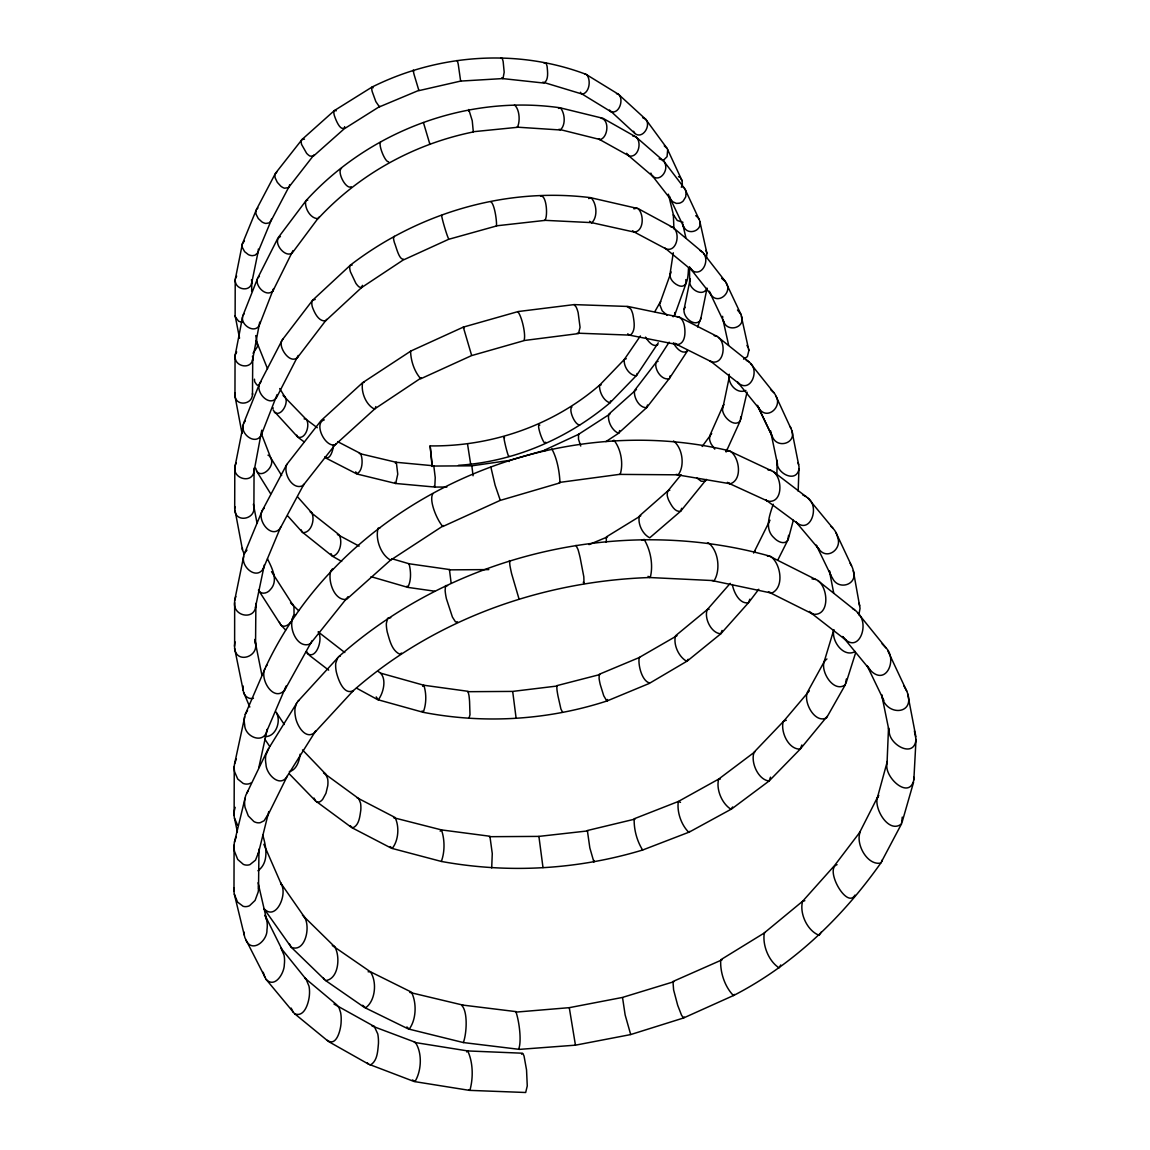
<?xml version="1.0" encoding="UTF-8"?>
<svg xmlns="http://www.w3.org/2000/svg" width="1150" height="1150" viewBox="0 0 1150 1150"><rect width="100%" height="100%" fill="white"/><g stroke="black" fill="none" stroke-linecap="round" stroke-linejoin="round"><path stroke-width="1.5" d="M249.809 707.049L243.613 692.372L234.629 648.399L234.658 600.487L244.03 554.616L262.286 510.514L286.752 464.485L321.123 420.541L362.609 382.706L410.967 350.98L463.306 327.118L518.219 311.535L574.109 304.606L627.929 306.461L679.42 317.184L717.154 336.418L749.326 362.063L775.1 394.292L791.861 430.574L799.02 466.699L798.172 491.151M244.361 554.458L242.478 549.829L234.701 508.501L234.801 467.604L243.613 423.315L259.498 383.812L282.268 339.897L312.613 300.236L350.664 264.917C418.241 213.023 505.339 187.148 590.223 197.613L638.077 208.596L672.923 227.427L702.636 252.281L725.506 281.649L740.887 314.238L748.88 350.477L747.385 356.629L743.59 359.145M234.959 395.801L235.046 357.305M235.218 279.709L235.132 314.324A32.933 15.669 -4 0 0 235.405 317.041L238.682 321.281L242.722 322.417M233.982 891.149L234.097 845.077M234.126 815.537L234.255 766.36M609.5 110.026L634.872 133.458C642.491 139.725 651.475 125.58 645.696 119.255L618.427 94.257L585.954 74.304C516.709 48.171 437.819 54.179 371.91 87.127L371.666 88.176A35.118 4.255 63.8 0 0 372.226 91.669L375.849 101.631L379.442 106.864L419.017 90.289M745.904 390.425C736.661 394.694 727.188 383.238 729.229 374.239M650.886 173.104A35.679 16.431 -42.9 0 0 652.251 175.691L672.477 201.638L676.401 203.406L679.305 203.219A4.614 2.286 -31.9 0 0 683.244 200.948L685.731 196.88L686.076 192.151A34.744 17.164 -32.3 0 0 684.236 188.011L663.737 161.072L636.166 137.109L602.974 118.306L559.806 107.741C466.555 94.501 369.438 131.071 306.202 200.459L277.941 238.007L257.787 277.926L242.765 315.991C239.847 324.774 255.013 334.621 259.498 324.846L273.599 288.607M251.692 291.424L251.749 282.526M252.482 394.766L252.727 359.145M234.787 510.298C235.851 522.876 254.883 519.441 253.906 507.754L254.064 468.136M234.629 648.399C236.354 663.794 258.074 657.311 255.559 643.698L255.889 603.419M258.506 888.907L258.98 849.174A51.017 35.693 3.5 0 1 258.649 852.222L255.501 860.157L249.909 864.628A6.584 4.643 4.8 0 1 243.369 864.383L237.719 859.467L234.471 851.273A50.37 35.348 6.1 0 1 234.485 842.044L245.712 795.498L267.447 750.404L297.692 701.586L338.948 656.506C453.689 554.544 620.827 514.496 768.933 555.91L817.751 580.491L856.577 611.455L886.046 647.896C897.518 659.338 886.247 686.536 870.492 670.421L842.576 636.496C857.871 655.917 870.104 625.054 858.36 613.554M432.342 466.167L430.143 445.898C491.74 446.66 553.294 425.356 599.941 384.848L601.177 384.876M468.496 111.032L468.783 109.523L472.247 120.736L473.311 131.948C414.101 143.951 359.217 174.211 318.133 218.615C310.572 218.888 304.405 208.078 305.67 201.049M776.839 474.662L777.242 460.359C774.554 472.492 796.447 484.366 799.049 468.711M619.62 430.546L618.988 433.004L605.906 441.614M888.519 727.777L887.024 763.672C883.933 777.084 909.262 800.443 913.848 779.844L916.018 739.479L914.394 730.954M242.995 685.86L243.11 690.331M243.613 556.571C241.026 566.864 256.364 580.204 263.264 568.689L280.83 526.671M234.428 646.214L234.974 641.815M610.65 400.818L609.974 402.831C567.597 438.653 514.036 461.811 458.491 465.304M388.599 161.762C385.178 162.481 378.163 144.843 380.535 142.083M647.508 404.973L646.674 407.618L618.441 433.262C612.001 430.459 607.143 421.001 608.81 414.158L636.467 389.462M277.064 394.594L261.251 435.117C255.631 445.654 240.393 434.355 243.139 424.839M670.105 375.921L669.688 378.019L646.674 407.618C639.256 408.192 633.434 397.311 634.512 390.511L656.463 361.934L658.087 361.33M637.1 373.52L636.712 375.231L609.974 402.831C603.534 400.904 599.136 391.819 599.538 385.25L624.824 358.958L626.29 358.743M681.663 508.286L680.656 511.218L649.736 537.798C642.62 534.333 637.387 523.609 639.429 515.919L668.15 490.662L669.803 490.259M234.801 467.604C233.335 478.889 251.879 483.848 253.992 471.644L261.754 430.186M333.442 445.079C333.371 449.118 330.136 461.452 324.817 456.78M253.992 471.644L254.179 469.904M362.379 285.344L361.948 287.213L325.522 320.908C318.478 321.554 314.525 312.728 312.412 307.122A39.919 12.362 44.7 0 1 311.851 302.306L312.613 300.236L315.215 299.431M544.798 451.016L545.057 449.894L578.967 434.154M607.502 699.473L606.826 701.026C547.731 720.202 484.207 724.098 423.186 712.31L377.646 699.646L356.428 688.088M289.254 943.676L291.281 947.284L325.637 980.562L364.521 1007.501L408.365 1028.962L463.364 1042.561L519.498 1049.375L575.518 1045.163L630.516 1034.612L683.56 1017.98L734.059 995.268C793.543 964.505 842.361 917.398 880.814 863.032L901.528 823.86L902.276 817.104M658.274 342.844L636.712 375.231M697.604 326.959L700.781 318.291M916.018 739.479C914.164 758.813 889.467 744.869 889.18 731.544L881.676 694.729C884.494 716.795 917.068 715.746 906.732 691.064L887.656 650.426M490.863 201.724C494.284 203.952 496.786 219.176 496.527 225.961L448.601 239.329L403.003 260.13L361.459 287.658L359.073 286.911A5.348 1.193 54.1 0 1 355.853 283.274L350.434 271.817A40.092 8.869 54.3 0 1 349.701 267.131L350.161 265.334M722.042 630.444L720.834 633.765L687.355 660.962L649.132 683.503L607.171 700.911M234.701 508.501L234.916 506.69M770.5 777.156L769.091 780.994L731.716 808.91L689.324 832.054L642.634 850.023C577.544 869.673 508.214 873.684 441.327 861.436L391.503 848.269L351.742 827.612L315.531 800.903L289.283 773.864M673.095 316.753L674.475 315.632L674.863 312.512M887.34 761.314L877.105 798.689C874.863 810.434 889.352 833.908 901.528 823.86M690.288 278.659L684.092 309.235C682.683 316.825 693.953 327.348 700.249 320.663M726.498 450.829L726.671 449.478M700.637 319.556L707.049 288.132C702.995 298.066 687.599 288.607 689.842 279.853M749.829 599.193L748.463 602.744L720.834 633.765C711.361 633.463 703.8 618.096 707.279 609.586L730.25 583.337M801.852 744.999L800.242 749.081L769.091 780.994C758.166 779.93 750.231 761.947 754.184 752.057L783.969 720.892L786.312 720.303M726.067 451.964L740.212 420.9L740.83 416.631M671.14 271.975L659.597 304.204L662.184 310.802L667.115 315.387M292.948 250.628L272.924 290.964C266.383 297.534 255.343 286.623 257.298 279.004M688.562 267.72C688.031 273.916 688.476 290.461 677.81 285.243C673.799 283.303 670.033 279.493 669.904 274.821L673.282 252.741M669.904 274.821L670.076 273.714M562.594 712.253L560.927 709.061L557.966 695.894A36.11 3.004 75.3 0 1 556.959 689.727L556.758 685.673L600.084 674.504M729.215 377.674L729.459 376.165L722.488 409.774A35.621 18.113 15.9 0 0 724.27 414.934C726.901 420.009 735.339 426.823 740.212 420.9M777.759 560.151L787.764 540.256L788.584 535.354M635.087 819.059L587.363 830.516L589.835 847.895L593.903 862.026M403.377 259.181C398.993 259.699 396.348 247.149 394.407 242.607A40.178 4.988 63.5 0 1 393.473 238.05L394.263 236.311M826.922 658.95L824.607 660.977L807.257 692.516C803.433 702.765 815.106 723.939 826.577 717.816L845.307 684.768L846.357 679.046M456.766 60.533L457.369 60.95A35.204 1.797 82.3 0 1 458.261 64.328L460.632 81.089L418.931 90.634L414.058 74.448A35.204 1.251 73.1 0 1 413.339 71.013L413.267 70.107L413.799 71.027M773.231 504.232C769.724 514.812 764.017 529.014 774.151 537.941C777.299 541.42 784.286 545.273 787.764 540.256M235.074 355.839L242.492 317.314M234.542 602.643C232.99 616.457 255.056 620.684 255.803 605.576M255.401 607.674L264.327 564.923M236.699 351.929L235.362 354.43A35.406 16.546 7 0 0 235.304 358.771C236.857 366.721 249.938 368.992 252.454 360.568L259.728 322.086M258.304 249.147A34.083 14.49 17.8 0 1 258.132 251.706L251.534 283.834C249.277 291.669 237.13 289.685 235.491 282.411A33.321 15.252 7.4 0 1 235.463 278.401L242.391 243.771L256.464 209.472L275.454 173.334L302.105 139.409L334.42 110.544L371.91 87.127L373.146 87.774M375.806 406.568L375.116 408.609L335.297 444.719C325.206 448.083 313.174 423.071 324.3 419.865M855.226 651.518C843.496 658.188 831.004 640.679 833.851 629.639L823.903 662.558C821.229 673.196 834.224 693.062 845.307 684.768M780.721 964.979L779.053 967.826C768.66 961.199 762.206 944.969 764.348 932.851L802.614 901.269L834.598 865.476L860.358 831.579C855.025 843.367 867.201 865.95 880.814 863.032M234.658 600.487L235.836 596.491M251.318 782.834L249.363 783.696A6.282 4.097 5.1 0 1 243.139 783.409L237.734 779.039L234.614 771.808A47.84 30.949 6.1 0 1 234.614 763.701L245.266 714.38L265.822 666.784C344.655 498.913 550.332 407.977 728.856 450.728L773.174 471.529L808.177 498.266L834.497 530.136A46.474 30.274 -31.6 0 1 837.66 537.438C842.231 548.837 827.324 560.395 819.174 549.427L795.8 521.798C810.175 535.411 820.022 507.006 808.177 498.266M258.808 767.668L267.217 729.273C265.132 745.027 244.648 737.495 244.662 724.658A48.156 29.253 19.2 0 1 244.591 716.738M740.686 419.649L747.069 392.15M579.887 424.753C575.417 426.147 568.086 409.673 571.924 406.971M257.931 855.126L268.769 811.598M351.268 186.746C346.021 190.009 336.447 171.508 341.507 168.259M266.584 731.659L286.106 685.989M235.175 807.343L234.485 810.003A47.524 31.524 -7.5 0 0 234.485 818.239L237.389 831.924M234.485 842.044L236.311 836.553M261.107 381.656C252.957 389.793 269.086 408.293 276.518 397.627L298.195 355.436M788.354 538.847L793.327 520.231M821.287 932.032L819.174 935.281C807.357 930.968 799.207 913.273 802.614 901.269L804.827 900.709M684.149 1017.003L683.56 1017.98L681.562 1015.263L677.695 1005.316L673.598 989.863L672.98 981.482L722.143 959.776M264.902 668.696C259.641 679.535 273.571 702.406 284.639 690.201L312.081 640.694M234.614 763.701L236.339 758.914M432.874 493.666C428.634 500.178 436.885 519.929 442.822 526.513L500.049 500.451L559.992 482.871C559.489 471.558 557.132 458.491 551.827 448.917M281.649 340.961L281.276 342.269A39.661 15.324 34.6 0 0 281.692 347.214C283.389 353.093 290.677 362.739 297.246 357.866L326.672 319.355M902.175 821.934L913.574 782.259M261.251 435.117L261.711 433.593M854.967 895.102C846.846 909.65 824.191 868.696 837.056 864.671M421.317 377.832L374.469 409.055C365.916 404.987 360.769 391.891 362.609 382.706L364.076 382.303M688.174 659.252L686.665 661.25C678.716 656.88 673.109 644.575 675.51 635.792L707.279 609.586L709.148 609.212M732.651 806.955L730.94 809.226C721.927 803.649 715.918 789.36 718.664 779.096L755.133 751.654M235.017 465.865L236.282 462.717M881.719 861.709L882.28 859.956M846.012 683.143L855.471 653.286M706.459 257.586L706.934 253.359L699.947 221.921A34.227 17.537 -20.7 0 0 698.064 217.738L695.764 215.668M314.094 154.732L288.492 187.623L284.539 188.212A4.543 1.567 34.3 0 1 280.729 186.099L277.322 182.347L275.252 178.02A34.385 11.787 34.5 0 1 275.066 174.268L276.805 172.097M410.593 351.196C410.766 360.741 414.388 371.666 420.756 378.767L471.529 355.623L524.803 340.429L578.493 333.586L580.06 327.29L578.148 312.671A44.002 8.754 -89.9 0 0 576.136 307.007L574.109 304.606M518.061 311.981C521.971 316.969 525.909 334.478 524.17 339.926M877.105 798.689L878.773 795.369M301.616 139.998L301.329 140.832A34.701 9.617 44.6 0 0 301.602 144.483L306.604 153.295A4.6 1.279 44.4 0 0 309.968 156.055L313.346 156.213L344.109 128.901L379.917 106.346M280.442 236.526C271.443 241.069 284.984 258.951 292.373 252.799L318.952 217.134M674.834 314.755L686.09 283.259L685.817 279.623M681.087 474.763L667.589 491.338L667.173 494.974A34.112 13.139 41.1 0 0 668.696 500.236C671.068 504.634 674.691 512.512 680.656 511.218L706.459 479.392M684.092 309.235L685.141 307.251M244.432 240.925L242.391 243.771A33.695 14.332 18.5 0 0 242.463 247.696L244.619 251.663L248.314 254.581A4.456 1.898 18.1 0 0 252.54 255.659L255.07 255.185L257.686 252.842L270.782 221.346L289.426 185.912A34.917 11.974 34 0 0 289.57 184.791M263.264 568.689L263.954 566.893M286.752 464.485C282.986 473.498 292.689 490.935 303.082 485.501L335.958 443.699M348.019 596.663L310.213 643.899C297.318 649.477 287.917 627.426 293.164 617.191M858.863 614.819L860.056 608.293L853.3 570.673A45.871 30.561 -18.1 0 0 850.123 563.356M235.463 278.401L236.656 276.086M257.686 252.842L258.132 251.706M296.542 703.283L295.104 707.897A52.109 28.362 38.5 0 0 295.449 716.752C296.571 724.816 305.181 740.241 314.539 732.708L353.381 690.561C343.706 695.793 338.043 679.161 336.332 671.916A52.684 23.403 48.6 0 1 335.743 663.219L337.769 657.469M244.993 798.229A50.859 33.724 20.3 0 0 245.036 807.343L248.285 815.896L253.877 821.531A6.641 4.456 19.2 0 0 260.288 822.667L264.126 820.726L268.094 814.372M379.931 527.908L378.106 528.209C375.101 538.962 380.722 554.789 390.612 560.151L443.598 525.55M722.66 406.798L723.911 404.599M827.181 716.349L800.242 749.081C788.656 749.728 780.534 732.148 783.136 721.826L809.341 690.848M272.924 290.964L273.384 289.872M330.841 570.601C327.506 580.764 334.276 601.076 346.538 599.394L392.049 558.771L408.997 563.744C411.053 570.918 411.398 581.196 407.675 587.334L371.048 576.682M753.624 553.064L769.982 520.217M768.516 522.675L769.106 521.295M489.469 836.697L538.876 836.395L587.822 830.904M242.765 315.991L244.059 313.792M659.741 303.169L660.718 301.659M723.163 405.576L710.096 434.959L709.507 438.912A35.061 16.301 26.5 0 0 711.217 444.101L714.783 449.132M467.633 691.696L512.656 691.409L557.189 686.018M823.903 662.558L824.607 660.977M284.639 690.201L285.531 688.246M515.631 1012.144L569.351 1007.659L622.308 997.467L673.9 981.697M734.059 995.268L734.447 994.405M449.276 569.854L488.822 569.595M440.177 831.191L441.485 829.912L489.914 836.251L492.272 853.587L491.697 867.934M245.266 714.38L247.537 710.556M291.798 620.123L294.055 614.129L293.954 606.625L271.515 571.636M267.073 816.874L287.256 776.135L315.675 730.94L314.539 732.708M422.668 686.334L423.832 685.242L468.007 691.308L468.941 695.304A35.995 3.436 -89.5 0 1 469.574 701.471L469.991 714.754L469.042 718.103M521.597 1054.205L522.948 1053.601L524.055 1056.074L526.542 1069.917L527.261 1085.959L525.679 1092.5L469.358 1090.358L414.173 1081.532L368.503 1064.109L328.627 1041.598L294.63 1013.739L266.182 979.484L244.907 937.739L234.341 894.211A49.967 35.664 -8.7 0 1 233.982 888.016M859.452 832.844L877.752 796.821M681.303 187.249L682.352 184.704L682.065 180.665L667.115 148.451L645.696 119.255L642.634 117.659M433.464 466.052L471.845 465.822L509.335 460.446L545.718 450.009M297.246 357.866L297.85 356.759M243.613 423.315L245.338 420.871M540.543 196.132C546.494 194.479 548.104 215.97 544.942 220.397L496.283 225.846M654.882 311.564L660.129 302.306M395.327 463.105L395.988 462.271L433.794 465.808L435.232 477.595L434.801 487.054L395.701 483.474L356.946 474.001L325.924 458.074M642.203 540.356L644.115 539.379C650.598 550.189 653.416 564.995 650.311 577.242L649.649 577.53C541.449 581.196 433.766 619.462 352.216 691.61M430.143 445.898L432.098 466.497M689.756 831.378L688.735 832.255C681.246 824.881 676.775 811.9 678.313 801.492L718.664 779.096L720.403 778.996M649.506 682.928C642.16 681.188 637.876 665.476 639.184 657.512L677.048 635.663M287.256 776.135C280.097 788.512 266.096 774.079 265.981 764.304A51.578 31.553 29.9 0 1 265.822 755.306L268.712 748.521M669.142 342.183L655.931 362.624C654.393 369.61 661.595 380.564 669.156 378.724M244.749 552.863L246.977 550.102M246.761 793.069L248.112 790.999M669.688 378.019L687.7 350.563C682.597 355.479 675.51 347.501 673.426 342.786M466.656 1051.934L467.734 1050.942L522.445 1053.213M303.082 485.501L303.887 484.265L280.197 528.339C270.423 540.342 254.021 516.652 264.371 508.113M575.963 545.373L578.033 549.513A53.576 4.183 81.4 0 1 580.146 557.678L583.812 576.754L584.027 583.481L583.251 582.188M640.392 335.944L624.321 359.447C623.286 366.074 629.28 375.561 636.223 375.748M702.147 446.488L711.692 433.55M256.464 209.472L257.959 207.992M288.492 187.623L289.067 186.875M749.167 601.881L758.784 589.246M310.213 643.899L311.291 642.491M265.822 666.784L267.016 665.232M257.787 277.926L259.411 276.388M290.706 621.863C288.736 625.499 282.483 628.633 280.068 623.731L258.448 590.094C260.791 594.981 267.476 593.472 270.207 589.777C278.933 580.822 271.932 567.971 267.504 558.871M457.499 621.834L455.515 621.934L452.424 617.076L446.416 598.762A53.475 10.594 65.8 0 1 445.136 590.381L445.567 585.623L447.566 585.695M500.681 57.946L502.09 58.319A35.118 4.787 -88.4 0 1 503.168 61.683L504.189 72.234L502.996 78.559L460.632 81.089M612.72 441.039L613.942 440.206C620.971 448.946 623.587 463.594 620.209 474.274L559.288 482.454M754.17 551.827L754.961 550.893M783.136 721.826L783.969 720.892M657.829 344.655C652.999 347.861 647.867 340.831 645.538 337.108M461.84 1005.517C467.892 1011.684 466.799 1033.232 463.364 1042.561M588.786 198.619L590.223 197.613M401.58 653.085L399.668 654.134C391.632 650.354 389.577 639.846 387.248 632.011A53.159 17.394 57.6 0 1 386.342 623.473L387.636 618.269L390.756 617.694M282.268 339.897L283.101 339.106M630.674 1034.483L625.14 1014.932L622.596 997.941M441.327 861.436C444.949 851.834 444.791 839.629 441.485 829.912L393.559 817.693M423.186 712.31C426.478 704.145 426.564 693.622 423.832 685.242L380.808 673.196M297.692 701.586L299.101 700.35M253.057 353.251L257.226 347.041A32.631 15.525 -16.2 0 0 257.126 342.901L255.904 340.659M558.512 108.431L559.806 107.741M257.945 870.766C269.258 862.658 266.211 846.472 262.775 835.202M395.701 483.474L397.756 474.131L396.333 462.314L359.317 453.531M294.256 615.839L295.579 614.919M543.648 62.704L545.862 63.149A34.946 7.576 -78.9 0 1 547.113 66.528C547.572 71.688 548.909 80.04 543.907 83.059L502.636 78.588L501.889 77.726M662.889 160.813L667.072 156.644L667.69 149.658M331.732 569.509L332.839 568.862M633.88 208.84L637.057 208.121M705.453 481.232L701.169 481.232L697.015 478.098M748.463 602.744C739.421 604.383 733.758 592.077 732.32 584.545M302.105 139.409L304.477 139.179M409.788 992.436L462.846 1005.086M514.496 104.981C519.541 109.135 520.418 121.296 517.371 127.319L473.067 131.747M765.152 932.463L720.762 959.761C719.886 972.052 724.816 986.815 733.47 995.569M588.987 544.611L607.473 536.906M306.202 200.459L307.754 200.129M726.038 451.389L728.856 450.728M544.41 220.311L591.962 222.64C597.899 216.703 596.764 203.55 590.999 197.671M338.948 656.506L340.314 656.061M639.716 657.354L599.265 674.274L599.092 678.442A36.297 6.253 67.6 0 0 600.271 684.595L603.736 695.764L606.826 701.026M707.322 543.159L708.386 542.857C718.491 550.548 720.762 569.954 714.207 580.635L649.649 577.53L648.054 576.322M368.115 971.764L370.357 971.75L411.441 992.148C416.861 1002.829 416.386 1019.504 409.184 1029.135L406.884 1026.936M289.326 771.607C295.895 770.112 298.669 762.608 299.819 756.671A41.429 21.807 -42.6 0 0 300.078 754.227M414.374 1042.403L467.734 1050.942C473.124 1062.514 473.354 1077.881 469.933 1090.2L468.769 1089.913M253.446 698.28C249.162 699.631 244.792 696.483 243.613 692.372M337.367 534.491L359.116 546.121M767.395 556.111L768.933 555.91M601.134 118.206C609.701 119.916 608.062 137.339 600.257 139.596L558.957 129.289M350.664 264.917L352.116 265.118M711.951 580.549L771.679 593.127C784.645 587.406 780.879 563.601 770.514 556.269M627.038 306.504L630.674 308.861A43.7 13.283 -80.8 0 1 632.917 314.496C634.009 321.008 636.079 330.28 630.473 335.139L577.242 333.169M371.982 1025.987L415.265 1042.259C422.424 1052.782 421.576 1070.578 415.078 1081.417L412.448 1079.965M619.519 474.389L677.235 474.821L730.351 483.791C742.641 479.665 739.579 457.714 730.322 451.145M304.103 418.859L305.814 419.132L317.285 427.743M812.044 578.896L815.867 579.428M369.668 1064.713L370.875 1064.713C377.66 1060.343 377.717 1050.626 378.465 1043.381A47.869 22.296 -67.1 0 0 377.775 1033.951L374.325 1026.504L333.989 1004.065M446.876 487.068L434.801 487.054L434.24 485.904M632.888 136.146L635.145 136.491M676.947 316.71L678.184 316.739M585.149 74.276L585.954 74.304M767.97 469.876L771.477 470.508M627.713 333.859L629.567 335.153L677.336 344.626C685.874 343.678 685.601 331.329 684.192 324.904A43.096 17.868 -68.6 0 0 681.706 319.283L679.42 317.184M610.032 413.957L578.551 434.326L578.493 439.243L580.75 446.042M542.829 82.153L582.504 94.171C589.648 92.273 591.086 79.925 586.716 74.635M682.971 222.281L677.249 220.484L673.368 214.662M515.876 1011.612C519.354 1021.717 521.626 1040.994 518.837 1048.642M640.809 515.746L606.409 536.878L606.251 542.34M714.179 335.685L717.154 336.418M659.122 158.815L662.759 160.109M591.962 222.64L591.172 222.539L634.57 232.156C644.029 230.69 644.086 214.317 638.077 208.596M462.329 1005.028L516.178 1011.641M449.434 569.523L451.088 582.691M408.652 563.701L449.607 569.552M408.02 587.406L434.657 591.186M616.486 93.667L618.427 94.257M670.393 226.579L672.923 227.427M264.514 736.532C276.115 737.639 281.966 719.957 275.655 711.577M258.923 385.624L256.781 384.833L254.797 381.915A32.2 15.007 -26.8 0 1 254.509 379.184M356.917 797.683L395.011 817.449C399.539 826.433 398.604 840.592 392.207 848.413L390.253 846.572M598.489 138.791L600.257 139.596M768.488 591.718L771.679 593.127M770.083 592.71L813.079 614.201C830.012 616.371 828.474 587.765 817.751 580.491M332.293 945.53L370.357 971.75C377.157 981.626 375.561 1000.701 365.628 1007.803L362.624 1005.258M599.337 139.351L629.251 156.012C638.379 157.737 642.117 142.586 636.166 137.109M727.418 482.353L730.351 483.791M323.509 772.886L358.728 798.603L360.525 803.088A40.638 16.632 -62.2 0 1 360.798 810.189C359.835 816.27 359.246 825.283 352.705 827.871L350.146 825.714M673.541 440.982C682.496 447.911 685.069 465.606 678.284 474.706L676.128 474.404M325.637 980.562C338.646 979.096 340.572 956.599 334.751 946.852L302.45 915.156M728.87 483.316L767.668 501.098C782.906 504.031 782.906 478.271 773.174 471.529M316.523 801.737L318.881 802.082A5.391 2.602 -52.6 0 0 322.704 799.279L325.967 793.284L327.764 785.738A41.026 19.449 -52.8 0 0 327.635 778.694L325.637 774.036L302.507 749.915M516.911 127.147L560.28 129.979C565.915 125.12 565.009 113.462 560.481 107.884M802.671 494.874L806.452 496.728M273.298 410.349L297.749 437.072C305.498 439.861 310.241 425.414 306.518 419.692L283.058 395.456M310.169 511.894L338.891 534.592C342.988 540.759 340.17 554.659 332.522 556.284L302.162 532.004L287.759 515.962M305.842 651.806C315.215 663.104 323.926 638.969 318.104 631.853M302.881 532.651C311.233 532.996 315.244 519.383 311.765 512.828L297.706 497.001M674.921 343.232L677.336 344.626M676.099 344.123L711.361 361.732C723.968 365.298 726.541 343.821 718.549 337.381M290.519 602.83L298.655 610.707M746.192 360.309L749.326 362.063M582.504 94.171L581.742 93.826L610.966 111.708C619.088 114.195 623.645 100.611 619.232 94.947M373.175 1025.958L374.325 1026.504M336.26 110.788L334.42 110.544L333.888 111.751A34.946 7.072 54.3 0 0 334.291 115.331C335.541 119.183 340.199 131.718 344.612 127.636A35.636 7.245 54 0 0 344.626 126.629M632.572 230.762L634.57 232.156M337.669 441.643L360.381 453.431C363.414 458.706 362.609 472.478 356.471 473.57M700.062 250.571L702.636 252.281M633.535 231.639L665.807 248.788C676.372 252.713 680.441 234.557 674.044 228.347M268.007 455.17L269.057 455.745M664.7 247.839L692.717 270.954C702.492 276.359 709.521 260.676 703.699 253.546M518.938 598.647L511.592 573.62A53.619 3.277 73.7 0 1 509.91 565.369L509.479 560.596L510.111 561.531M378.35 671.6C387.622 676.631 383.611 693.076 378.264 699.775L376.208 696.9M294.63 1013.739C304.391 1017.908 308.703 1002.814 309.364 995.569A48.961 29.584 -48.6 0 0 309.005 986.154L306.173 979.383L281.046 948.204L284.064 955.247A49.522 32.416 -37.6 0 1 284.309 964.634C284.352 972.986 275.022 988.684 266.182 979.484M341.679 561.444L332.522 556.284L331.013 553.668M721.654 278.357L725.506 281.649M852.538 608.537L854.622 609.759M664.269 145.863L667.115 148.451M809.399 611.441L813.079 614.201M767.668 501.098L765.958 500.02L797.525 523.394M626.606 153.281L629.251 156.012M628.231 155.365L653.214 176.683C660.086 181.499 667.273 171.767 665.548 165.154A35.233 16.244 -43.6 0 0 663.737 161.072M678.5 176.539L679.664 177.33M682.008 186.156L684.236 188.011M642.634 850.023C636.971 841.096 633.794 829.351 634.196 818.771L678.313 801.492L680.512 802.369M711.361 361.732L709.967 360.726L738.99 383.582C750.763 392.323 759.101 371.292 750.691 363.457M770.845 389.893L773.893 392.567M298.439 437.647L303.945 441.729M309.077 655.098L328.67 670.148M318.622 632.227L344.799 652.539M811.181 613.065L846.285 640.406M333.586 945.932L334.751 946.852M324.631 773.246L325.637 774.036M311.032 512.21L311.765 512.828M692.717 270.954L689.626 267.102M274.361 412.376C280.039 416.343 285.473 407.761 286.048 402.716A31.754 13.843 -38.4 0 0 285.847 398.475L279.709 388.542M882.107 643.842L886.046 647.896M610.161 110.989L610.966 111.708M737.495 310.026L740.887 314.238M831.076 526.499L832.887 528.152M306.173 979.383L304.793 978.046L336.749 1004.812L339.049 1007.745L340.601 1012.546A48.401 26.177 -58.4 0 1 341.119 1021.976C341.018 1028.661 336.749 1047.348 327.405 1040.319M652.251 175.691L653.214 176.683M738.99 383.582L737.639 382.159L759.46 409.012C767.481 420.296 782.359 406.769 776.063 396.232M575.431 1045.062L569.365 1008.176M280.844 624.896L285.603 630.013M589.634 221.246L590.396 222.079M367.439 1062.931L368.503 1064.109M870.492 670.421L867.057 665.591L883.861 700.451M395.37 483.402L394.752 482.296M690.46 268.626L710.887 294.515C717.672 305.196 732.449 292.876 726.398 283.188M509.536 460.704L509.134 461.567M819.174 549.427L817.578 547.4A47.064 30.576 -29.7 0 1 816.256 545.114L831.091 575.719M422.798 712.253L422.079 710.887M303.758 916.219C311.262 925.405 305.541 953.149 291.281 947.284L263.882 908.557C275.77 921.524 287.27 895.146 281.592 884.925L263.839 844.316M407.675 587.334L407.071 586.126M539.796 425.126C535.397 422.208 544.338 447.982 545.675 442.204M680.671 178.308L682.065 180.665M634.872 133.458L633.607 131.244M284.769 396.491L285.387 397.368M292.589 604.095L293.365 605.216M304.894 917.758L280.614 882.869L281.592 884.925M323.438 978.104L324.458 979.584M315.531 800.903L314.022 798.057M758.267 407.258L759.46 409.012M264.831 739.163L269.776 746.537M297.749 437.072L296.772 435.146M269.963 456.579L281.649 475.525M276.676 712.986L284.294 724.514M237.561 825.139L234.485 818.239M308.229 654.364L306.993 651.921M255.746 468.208C258.491 481.174 275.066 467.863 271.156 458.908L261.711 434.499M580.491 92.259L581.066 93.179M903.771 685.659L906.732 691.064M256.479 470.954L270.652 493.781M245.942 940.283C252.439 953.537 267.548 940.47 266.958 929.847A50.025 34.5 -25.1 0 0 266.8 920.503L258.06 882.74M302.162 532.004L301.156 529.863M293.25 1012.331L291.151 1008.09M746.954 345.402L747.859 347.027M709.392 291.252L710.887 294.515M710.01 292.948L723.666 321.554C727.447 332.896 745.876 327.736 741.534 315.948M490.906 467.231L495.089 485.156L500.106 499.804M790.194 426.535L791.171 428.504M282.325 950.159L264.989 915.242L266.8 920.503M670.637 199.338L683.661 226.794M835.863 532.393L851.503 565.656M685.069 189.247L698.927 219.018M705.928 250.456L706.934 253.359M273.412 573.793L274.045 575.259M264.917 977.457L263.221 972.268M423.416 122.504L429.769 143.865L429.611 143.046M441.643 215.395C441.772 218.371 446.832 235.463 448.514 238.596M257.126 342.901L267.533 368.791M463.795 328.239L463.306 327.118L471.5 354.947M279.493 622.308L280.068 623.731M504.534 437.791C501.932 432.069 508.401 459.109 508.976 456.205M723.666 321.554L723.034 319.858L728.626 345.086M235.261 392.797A35.089 17.049 -4.4 0 0 235.204 397.268C237.288 405.864 250.599 404.469 252.209 396.276A35.305 17.078 -5.2 0 0 252.482 393.271M797.999 462.573L798.661 464.643M355.752 471.816L356.069 472.837M770.615 430.833L771.592 435.002L757.333 405.303L772.541 436.971C777.285 448.946 796.418 443.469 791.861 430.574M254.768 639.457L261.927 675.28M234.341 894.211L237.547 902.074L243.11 906.286A6.526 4.672 -10.2 0 0 249.55 905.697L255.07 900.45L258.175 892.026A50.514 35.664 -11.2 0 0 258.463 885.773M668.366 194.178L673.684 215.984M685.846 237.576L682.683 223.891A34.443 17.581 -19.9 0 0 684.509 228.103C689.253 235.276 701.859 230.575 699.947 221.921M253.388 504.232L257.082 523.379M470.566 463.924L470.738 464.643L467.604 444.489M770.946 432.932L777.558 464.384M748.506 348.738L748.88 350.477M235.132 315.704L239.545 338.201M833.693 592.926L829.366 570.702A46.302 30.619 -16.3 0 0 832.442 578.048C838.221 590.913 858.245 584.847 853.3 570.673M907.681 693.967L915.889 736.719M255.746 335.599L257.399 344.209M235.204 397.268L241.917 432.874M538.904 836.409L543.001 867.574M888.677 728.697L889.18 731.544M512.742 691.84L516.12 718.232M473.081 475.769L471.874 466.109M255.314 641.527L255.559 643.698M253.791 505.957L253.906 507.754M913.718 777.199L913.848 779.844M242.391 548.004L242.478 549.829M673.368 215.079L673.929 228.807M722.631 316.336L722.689 318.09M593.961 860.444L593.989 861.465M689.497 267.217L689.669 281.189M244.188 934.907A49.623 34.816 -23 0 1 243.814 931.874M858.978 603.29A45.238 29.914 -4.8 0 1 859.697 605.806M241.989 433.104A34.759 16.991 -15.9 0 1 242.003 431.566M252.454 356.213A35.736 16.646 6.2 0 1 252.454 360.568M671.456 200.589A35.075 17.279 -31.5 0 1 669.659 196.42M273.039 409.055A31.869 14.001 -37.8 0 1 272.996 407.618M251.447 279.824A33.609 15.352 6.6 0 1 251.534 283.834M256.048 210.507A34.126 13.268 26.6 0 0 256.148 214.36L258.276 218.514L261.841 221.835A4.471 1.754 26.3 0 0 265.894 223.445L269.316 222.87L271.184 220.297A34.586 13.455 26 0 0 271.371 219.118"/></g></svg>
